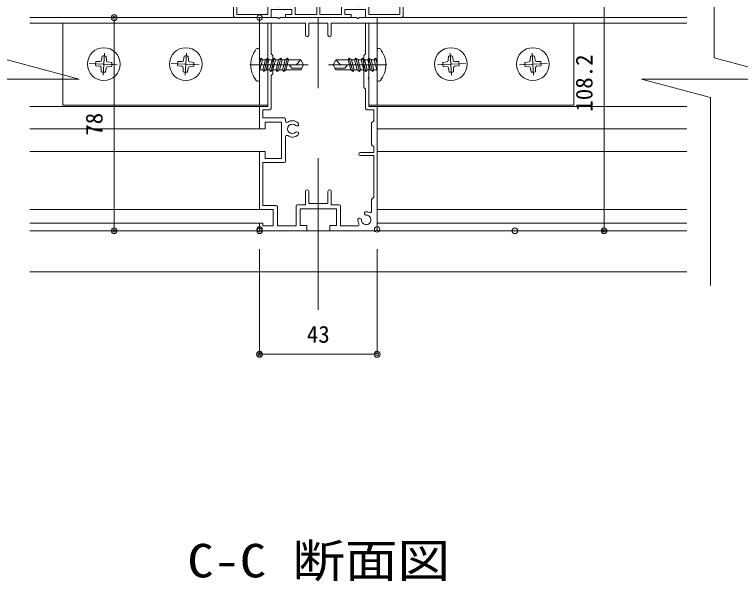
# Model space of a CAD drawing. Units: millimetres, scale not verified. Extents: x -1261 to 1262, y -891 to 891.
# Drawn here: x 278.6 to 544.3, y -617.7 to -410.3 of the extents above; entities that cross this region are included whole.
import ezdxf
from ezdxf.enums import TextEntityAlignment as Align

# ---------------------------------------------------------------- set-up
doc = ezdxf.new("R2010")
doc.units = ezdxf.units.MM
doc.header["$LTSCALE"] = 4
doc.header["$PDMODE"] = 32
doc.header["$PDSIZE"] = 2
doc.linetypes.add('USER2', pattern=[51, 31.8, -6.4, 6.4, -6.4])
for name, color, linetype, lineweight in [('0-0_0', 3, 'Continuous', 18), ('0-1_CSLAYER2', 7, 'Continuous', 18), ('0-2_金物', 6, 'Continuous', 18), ('0-3_Defpoints', 7, 'Continuous', 18), ('0-4_41_U+FF71_U+FF99_U+FF90', 7, 'Continuous', 18), ('0-5_8寸法', 7, 'Continuous', 18)]:
    doc.layers.add(name, color=color, linetype=linetype, lineweight=lineweight)
doc.styles.add('ＭＳ ゴシック', font='')
doc.styles.get('ＭＳ ゴシック').set_extended_font_data('MS Gothic')

# ---------------------------------------------------------------- blocks, each defined once
blk = doc.blocks.new('A$C56E90F71')
at = {"layer": '0-0_0'}
for p, q in [((0, 7.2), (0, 0.53)), ((0, 7.2), (1.2, 7.2)), ((1.2, 7.2), (1.2, 1.2)), ((21.3, 6.6), (21.3, 4.2)), ((22.5, 6.6), (22.5, 5.932)), ((23.327, 4.5), (22.5, 5.932)), ((29.2, 6.2), (29.2, 4.2)), ((32.8, 6.2), (32.8, 4.2)), ((38.673, 4.5), (39.5, 5.932)), ((39.5, 6.6), (39.5, 5.932)), ((40.7, 6.6), (40.7, 4.2)), ((60.8, 7.2), (60.8, 1.2)), ((62, 7.2), (60.8, 7.2)), ((62, 7.2), (62, 0.53)), ((12.5, 4.2), (12.5, 1.2)), ((12.5, 4.2), (15.927, 4.2)), ((13.7, 3), (13.7, 0)), ((13.7, 3), (21.3, 3)), ((17.073, 4.2), (21.3, 4.2)), ((18.5, 4.2), (21.3, 4.2)), ((21.3, 3), (21.3, 1.2)), ((21.3, 3), (21.3, 1.2)), ((22.5, 4.2), (22.5, 1.2)), ((22.5, 4.2), (23.154, 4.2)), ((29.2, 4.2), (30.4, 4.2)), ((30.4, 4.2), (30.4, 1.2)), ((31.6, 4.2), (31.6, 1.2)), ((32.8, 4.2), (31.6, 4.2)), ((39.5, 4.2), (38.846, 4.2)), ((39.5, 4.2), (39.5, 1.2)), ((44.927, 4.2), (40.7, 4.2)), ((43.5, 4.2), (40.7, 4.2)), ((40.7, 3), (40.7, 1.2)), ((40.7, 3), (40.7, 1.2)), ((48.3, 3), (40.7, 3)), ((49.5, 4.2), (46.073, 4.2)), ((48.3, 3), (48.3, 0)), ((49.5, 4.2), (49.5, 1.2)), ((0.53, 0), (13.7, 0)), ((1.2, 1.2), (12.5, 1.2)), ((19, 1.2), (19, 0)), ((19, 1.2), (21.3, 1.2)), ((19, 0), (31, 0)), ((22.5, 1.2), (30.4, 1.2)), ((43, 0), (31, 0)), ((39.5, 1.2), (31.6, 1.2)), ((43, 1.2), (40.7, 1.2)), ((43, 1.2), (43, 0)), ((61.47, 0), (48.3, 0)), ((60.8, 1.2), (49.5, 1.2))]:
    blk.add_line(p, q, dxfattribs=at)
for points in [[(29.2, 6.2), (29.777, 7.2), (31, 7.2)], [(32.8, 6.2), (32.223, 7.2), (31, 7.2)]]:
    blk.add_lwpolyline(points, dxfattribs=at)
for centre, radius, start, end in [((21.9, 6.6), 0.6, 0, 180), ((40.1, 6.6), 0.6, 0, 180), ((23.154, 4.4), 0.2, 270, 30), ((38.846, 4.4), 0.2, 150, 270), ((0.53, 0.53), 0.53, 180, 270), ((61.47, 0.53), 0.53, 270, 0)]:
    blk.add_arc(centre, radius, start, end, dxfattribs=at)
at = {"layer": '0-4_41_U+FF71_U+FF99_U+FF90'}
for p, q in [((16.4, 3.927), (15.927, 4.2)), ((16.6, 3.927), (17.073, 4.2)), ((45.4, 3.927), (44.927, 4.2)), ((45.6, 3.927), (46.073, 4.2))]:
    blk.add_line(p, q, dxfattribs=at)
for centre in [(16.5, 4.1), (45.5, 4.1)]:
    blk.add_arc(centre, 0.2, 240, 300, dxfattribs=at)
blk = doc.blocks.new('A$C33DC0388')
at = {"layer": '0-0_0'}
for centre, radius, start, end in [((31, 37.3), 3, 55.1501, 134.74248), ((33, 40.172), 0.5, 235.1501, 0), ((29.328, 38.987), 0.625, 134.74248, 240), ((29.328, 38.987), 0.625, 240, 314.74248), ((31, 37.3), 1.75, 225.25752, 134.74248), ((29.328, 35.613), 0.625, 120, 225.25752), ((31, 37.3), 3, 225.25752, 304.8499), ((29.328, 35.613), 0.625, 45.25752, 120), ((33, 34.428), 0.5, 0, 124.8499), ((2.5, 7.162), 0.5, 180, 295.37693), ((4, 4), 1.75, 87.83959, 2.16041), ((4, 4), 3, 86.53696, 115.37693), ((4.085, 6.248), 0.5, 267.83959, 345), ((4.151, 6.495), 0.5, 345, 86.53696), ((6.248, 4.085), 0.5, 105, 182.16041), ((6.495, 4.151), 0.5, 3.46304, 105), ((4, 4), 3, 330.94072, 3.46304), ((7.059, 2.3), 0.5, 150.94072, 270)]:
    blk.add_arc(centre, radius, start, end, dxfattribs=at)
at = {"layer": '0-4_41_U+FF71_U+FF99_U+FF90'}
for p, q in [((0, 78), (6.459, 78)), ((0, 76), (0, 78)), ((6.932, 77.727), (6.459, 78)), ((7.068, 77.727), (7.541, 78)), ((7.541, 78), (35.459, 78)), ((35.932, 77.727), (35.459, 78)), ((36.068, 77.727), (36.541, 78)), ((36.541, 78), (43, 78)), ((0, 76), (3, 76)), ((3, 61.359), (3, 76)), ((4.2, 64.8), (4.2, 76)), ((4.2, 76), (16.8, 76)), ((16.8, 71.6), (16.8, 76)), ((18, 76), (25, 76)), ((18, 71.6), (18, 76)), ((25, 71.6), (25, 76)), ((26.2, 71.6), (26.2, 76)), ((26.2, 76), (38.8, 76)), ((38.8, 64.8), (38.8, 76)), ((40, 61.359), (40, 76)), ((4.8, 64.2), (4.2, 64.8)), ((4.8, 52.4), (4.8, 64.2)), ((38.2, 64.2), (38.8, 64.8)), ((38.2, 57.4), (38.2, 64.2)), ((3.273, 60.886), (3, 61.359)), ((39.727, 60.886), (40, 61.359)), ((3.273, 60.714), (3, 60.241)), ((3, 56.359), (3, 60.241)), ((39.727, 60.714), (40, 60.241)), ((40, 45.5), (40, 60.241)), ((3.273, 55.886), (3, 56.359)), ((38.8, 56.8), (38.2, 57.4)), ((38.8, 44.8), (38.8, 56.8)), ((3.273, 55.714), (3, 55.241)), ((4.2, 51.8), (4.8, 52.4)), ((4.2, 44.8), (4.2, 51.8)), ((0, 0.5), (0, 45.5)), ((40, 45.5), (43, 45.5)), ((43, 37.3), (43, 45.5)), ((1.2, 40.3), (1.2, 44.3)), ((1.2, 44.3), (3.7, 44.3)), ((39.3, 44.3), (41.8, 44.3)), ((41.8, 41.3), (41.8, 44.3)), ((2, 39.5), (1.2, 40.3)), ((33.5, 40.172), (33.5, 40.8)), ((34, 41.3), (41.8, 41.3)), ((2, 31.5), (2, 39.5)), ((29.016, 38.446), (29.016, 38.446)), ((35, 39.8), (41, 39.8)), ((35, 26.5), (35, 39.8)), ((41, 37.3), (41, 39.8)), ((41, 37.3), (43, 37.3)), ((33.5, 25.5), (33.5, 34.428)), ((1.2, 28.7), (6.1, 28.7)), ((1.2, 12.3), (1.2, 27.5)), ((1.2, 27.5), (6.1, 27.5)), ((43, 7.8), (43, 29)), ((34, 25), (41.8, 25)), ((35, 26.5), (41, 26.5)), ((41.8, 9.3), (41.8, 25)), ((16.8, 9.5), (16.8, 14.4)), ((18, 10), (18, 14.4)), ((25, 10), (25, 14.4)), ((26.2, 9.5), (26.2, 14.4)), ((2, 11.5), (1.2, 12.3)), ((2, 7.162), (2, 11.5)), ((13.35, 1.8), (13.35, 9)), ((13.85, 9.5), (16.8, 9.5)), ((14.85, 8), (28.15, 8)), ((14.85, 2), (14.85, 8)), ((18, 10), (25, 10)), ((26.2, 9.5), (29.15, 9.5)), ((28.15, 2), (28.15, 8)), ((29.65, 1.8), (29.65, 9)), ((36.5, 1.8), (36.5, 8.8)), ((37, 9.3), (41.8, 9.3)), ((4.568, 6.119), (4.634, 6.366)), ((38, 7.8), (43, 7.8)), ((38, 1.8), (38, 7.8)), ((6.119, 4.568), (6.366, 4.634)), ((43, 0.5), (43, 2.8)), ((0.5, 0), (17.35, 0)), ((7.059, 1.8), (13.35, 1.8)), ((14.85, 2), (17.35, 2)), ((17.35, 0), (17.35, 2)), ((25.65, 2), (28.15, 2)), ((25.65, 0), (25.65, 2)), ((25.65, 0), (42.5, 0)), ((29.65, 1.8), (36.5, 1.8)), ((38, 1.8), (41.8, 1.8))]:
    blk.add_line(p, q, dxfattribs=at)
for points in [[(40, 76), (43, 76), (43, 78)], [(0, 45.5), (3, 45.5), (3, 55.241)], [(1.2, 28.7), (1.2, 30.7), (2, 31.5)], [(41, 26.5), (41, 29), (43, 29)], [(41.8, 1.8), (41.8, 2.8), (43, 2.8)]]:
    blk.add_lwpolyline(points, dxfattribs=at)
for centre, radius, start, end in [((17.4, 71.6), 0.6, 180, 0), ((25.6, 71.6), 0.6, 180, 0), ((3.7, 44.8), 0.5, 270, 0), ((39.3, 44.8), 0.5, 180, 270), ((34, 40.8), 0.5, 90, 180), ((6.1, 28.1), 0.6, 270, 90), ((34, 25.5), 0.5, 180, 270), ((17.4, 14.4), 0.6, 0, 180), ((25.6, 14.4), 0.6, 0, 180), ((13.85, 9), 0.5, 90, 180), ((29.15, 9), 0.5, 0, 90), ((37, 8.8), 0.5, 90, 180), ((0.5, 0.5), 0.5, 180, 270), ((42.5, 0.5), 0.5, 270, 0)]:
    blk.add_arc(centre, radius, start, end, dxfattribs=at)
at = {"layer": '0-5_8寸法'}
for centre, radius, start, end in [((7, 77.8), 0.1, 227.05837, 312.94163), ((36, 77.8), 0.1, 227.05837, 312.94163), ((3.15, 60.8), 0.15, 325.22171, 34.77829), ((39.85, 60.8), 0.15, 145.22171, 214.77829), ((3.15, 55.8), 0.15, 325.22171, 34.77829)]:
    blk.add_arc(centre, radius, start, end, dxfattribs=at)
blk = doc.blocks.new('_Origin2')
at = {"layer": '0-0_0', "color": 7, "lineweight": 9}
blk.add_line((-0.5, 0), (-1, 0), dxfattribs=at)
for radius in [0.5, 0.25]:
    blk.add_circle((0, 0), radius, dxfattribs=at)
blk = doc.blocks.new('D45')
at = {"layer": '0-1_CSLAYER2', "lineweight": 9}
for p, q in [((2848.514, 298.488), (2848.514, 260.004)), ((2891.514, 298.488), (2891.514, 260.004)), ((2889.354, 260.004), (2850.674, 260.004))]:
    blk.add_line(p, q, dxfattribs=at)
at = {"layer": '0-3_Defpoints'}
for p in [(2848.514, 305.688), (2891.514, 305.688), (2848.514, 260.004)]:
    blk.add_point(p, dxfattribs=at)
at = {"layer": '0-1_CSLAYER2', "xscale": 2.16, "yscale": 2.16, "rotation": 180}
blk.add_blockref('_Origin2', (2848.514, 260.004), dxfattribs=at)
at = {"layer": '0-1_CSLAYER2', "xscale": 2.16, "yscale": 2.16}
blk.add_blockref('_Origin2', (2891.514, 260.004), dxfattribs=at)
at = {"layer": '0-1_CSLAYER2', "style": 'ＭＳ ゴシック'}
blk.add_text('43', height=6.158, dxfattribs=at).set_placement((2865.814, 262.404), align=Align.BOTTOM_LEFT)
blk = doc.blocks.new('D46')
at = {"layer": '0-1_CSLAYER2', "lineweight": 9}
for p, q in [((2841.314, 383.188), (2795.306, 383.188)), ((2795.306, 381.028), (2795.306, 307.348)), ((2841.314, 305.188), (2795.306, 305.188))]:
    blk.add_line(p, q, dxfattribs=at)
at = {"layer": '0-3_Defpoints'}
for p in [(2848.514, 383.188), (2795.306, 305.188), (2848.514, 305.188)]:
    blk.add_point(p, dxfattribs=at)
at = {"layer": '0-1_CSLAYER2', "xscale": 2.16, "yscale": 2.16}
for p, rotation in [((2795.306, 383.188), 90), ((2795.306, 305.188), 270)]:
    blk.add_blockref('_Origin2', p, dxfattribs=dict(at, rotation=rotation))
at = {"layer": '0-1_CSLAYER2', "style": 'ＭＳ ゴシック'}
blk.add_text('78', height=6.158, rotation=90, dxfattribs=at).set_placement((2792.906, 339.988), align=Align.BOTTOM_LEFT)
blk = doc.blocks.new('D50')
at = {"layer": '0-1_CSLAYER2', "lineweight": 9}
for p, q in [((2907.714, 413.388), (2974.587, 413.388)), ((2974.587, 411.228), (2974.587, 307.348)), ((2949.116, 305.188), (2974.587, 305.188))]:
    blk.add_line(p, q, dxfattribs=at)
at = {"layer": '0-3_Defpoints'}
for p in [(2900.514, 413.388), (2941.916, 305.188), (2974.587, 305.188)]:
    blk.add_point(p, dxfattribs=at)
at = {"layer": '0-1_CSLAYER2', "xscale": 2.16, "yscale": 2.16}
for p, rotation in [((2974.587, 413.388), 90), ((2974.587, 305.188), 270)]:
    blk.add_blockref('_Origin2', p, dxfattribs=dict(at, rotation=rotation))
at = {"layer": '0-1_CSLAYER2', "style": 'ＭＳ ゴシック'}
blk.add_text('108.2', height=6.158, rotation=90, dxfattribs=at).set_placement((2972.187, 348.788), align=Align.BOTTOM_LEFT)

msp = doc.modelspace()

# ---------------------------------------------------------------- linework, layer by layer
at = {"layer": '0-1_CSLAYER2', "color": 1, "linetype": 'USER2'}
msp.add_line((389.799, -258.879), (389.799, -518.381), dxfattribs=at)
at = {"layer": '0-1_CSLAYER2', "color": 3}
for p, q in [((372.499, -411.424), (284.191, -411.424)), ((524.583, -411.424), (407.099, -411.424)), ((372.499, -413.424), (284.191, -413.424)), ((524.583, -413.424), (407.099, -413.424)), ((368.299, -443.924), (284.191, -443.924)), ((524.583, -443.924), (411.299, -443.924)), ((368.299, -452.124), (284.191, -452.124)), ((524.583, -452.124), (411.299, -452.124)), ((368.299, -460.424), (284.191, -460.424)), ((524.583, -460.424), (411.299, -460.424)), ((368.299, -481.624), (284.191, -481.624)), ((524.583, -481.624), (411.299, -481.624)), ((368.299, -486.624), (284.191, -486.624)), ((524.583, -486.624), (411.299, -486.624)), ((368.299, -489.424), (284.191, -489.424)), ((385.649, -489.424), (393.949, -489.424)), ((524.583, -489.424), (411.299, -489.424))]:
    msp.add_line(p, q, dxfattribs=at)
at = {"layer": '0-2_金物', "color": 7}
for p, q in [((534.642, -383.076), (534.642, -426.08)), ((308.437, -427.523), (310.006, -427.47)), ((310.702, -425.484), (310.484, -427.039)), ((312.2, -425.563), (312.253, -427.132)), ((314.239, -427.828), (312.684, -427.61)), ((338.437, -427.523), (340.006, -427.47)), ((340.702, -425.484), (340.484, -427.039)), ((342.2, -425.563), (342.253, -427.132)), ((344.239, -427.828), (342.684, -427.61)), ((435.359, -427.828), (436.914, -427.61)), ((437.398, -425.563), (437.344, -427.132)), ((438.896, -425.484), (439.113, -427.039)), ((441.16, -427.523), (439.591, -427.47)), ((465.359, -427.828), (466.914, -427.61)), ((467.398, -425.563), (467.344, -427.132)), ((468.896, -425.484), (469.113, -427.039)), ((471.16, -427.523), (469.591, -427.47)), ((308.359, -429.021), (309.914, -429.239)), ((310.398, -431.286), (310.344, -429.717)), ((311.896, -431.364), (312.113, -429.81)), ((314.16, -429.325), (312.591, -429.379)), ((338.359, -429.021), (339.914, -429.239)), ((340.398, -431.286), (340.344, -429.717)), ((341.896, -431.364), (342.113, -429.81)), ((344.16, -429.325), (342.591, -429.379)), ((435.437, -429.325), (437.006, -429.379)), ((437.702, -431.364), (437.484, -429.81)), ((439.2, -431.286), (439.253, -429.717)), ((441.239, -429.021), (439.684, -429.239)), ((465.437, -429.325), (467.006, -429.379)), ((467.702, -431.364), (467.484, -429.81)), ((469.2, -431.286), (469.253, -429.717)), ((471.239, -429.021), (469.684, -429.239)), ((533.311, -509.424), (533.311, -440.654))]:
    msp.add_line(p, q, dxfattribs=at)
at = {"layer": '0-2_金物', "color": 4}
for p, q in [((368.299, -413.424), (368.299, -443.424)), ((411.299, -413.424), (411.299, -443.424)), ((284.191, -504.424), (524.583, -504.424))]:
    msp.add_line(p, q, dxfattribs=at)
at = {"layer": '0-2_金物', "color": 7, "linetype": 'USER2'}
for p, q in [((311.508, -424.43), (311.089, -432.419)), ((341.508, -424.43), (341.089, -432.419)), ((438.089, -424.43), (438.508, -432.419)), ((468.089, -424.43), (468.508, -432.419)), ((316.224, -428.683), (306.009, -428.147)), ((314.53, -428.594), (314.582, -428.597)), ((346.224, -428.683), (336.009, -428.147)), ((344.53, -428.594), (344.582, -428.597)), ((433.374, -428.683), (443.588, -428.147)), ((435.067, -428.594), (435.015, -428.597)), ((463.374, -428.683), (473.588, -428.147)), ((465.067, -428.594), (465.015, -428.597))]:
    msp.add_line(p, q, dxfattribs=at)
at = {"layer": '0-2_金物'}
for p, q in [((367.799, -422.674), (367.703, -422.674)), ((368.299, -434.174), (368.299, -423.174)), ((411.299, -434.174), (411.299, -423.174)), ((411.799, -422.674), (411.895, -422.674)), ((368.299, -428.354), (368.857, -426.269)), ((368.299, -430.474), (368.299, -426.698)), ((368.352, -430.473), (369.318, -426.87)), ((369.316, -426.874), (370.478, -426.874)), ((369.975, -431.07), (371.261, -426.27)), ((370.757, -430.471), (371.722, -426.871)), ((371.721, -426.874), (372.883, -426.874)), ((372.38, -431.072), (373.665, -426.272)), ((373.161, -430.472), (374.126, -426.872)), ((374.125, -426.874), (375.279, -426.874)), ((374.775, -431.073), (376.061, -426.273)), ((375.557, -430.473), (376.522, -426.873)), ((376.521, -426.874), (377.679, -426.874)), ((376.715, -430.474), (377.679, -426.874)), ((377.175, -431.074), (378.461, -426.274)), ((377.679, -426.874), (378.461, -426.274)), ((377.957, -430.474), (378.922, -426.874)), ((378.461, -426.274), (378.922, -426.874)), ((378.922, -426.874), (383.341, -426.874)), ((383.34, -426.873), (381.735, -428.674)), ((384.379, -428.673), (383.341, -426.874)), ((395.218, -428.673), (396.257, -426.874)), ((396.257, -426.873), (397.863, -428.674)), ((400.676, -426.874), (396.257, -426.874)), ((401.136, -426.274), (400.676, -426.874)), ((401.64, -430.474), (400.676, -426.874)), ((402.422, -431.074), (401.136, -426.274)), ((401.918, -426.874), (401.136, -426.274)), ((402.883, -430.474), (401.918, -426.874)), ((403.076, -426.874), (401.918, -426.874)), ((404.04, -430.473), (403.076, -426.873)), ((404.822, -431.073), (403.536, -426.273)), ((405.472, -426.874), (404.318, -426.874)), ((406.436, -430.472), (405.472, -426.872)), ((407.218, -431.072), (405.932, -426.272)), ((407.876, -426.874), (406.715, -426.874)), ((408.84, -430.471), (407.876, -426.871)), ((409.622, -431.07), (408.336, -426.27)), ((410.281, -426.874), (409.119, -426.874)), ((411.245, -430.473), (410.28, -426.87)), ((411.299, -428.354), (410.74, -426.269)), ((411.299, -430.474), (411.299, -426.698)), ((379.087, -428.674), (380.157, -429.874)), ((381.735, -428.674), (379.087, -428.674)), ((380.157, -429.874), (383.686, -429.874)), ((384.379, -428.673), (383.34, -430.474)), ((395.218, -428.673), (396.258, -430.474)), ((399.441, -429.874), (395.911, -429.874)), ((397.863, -428.674), (400.51, -428.674)), ((400.51, -428.674), (399.441, -429.874)), ((368.299, -430.473), (369.517, -430.473)), ((369.975, -431.07), (370.757, -430.471)), ((370.753, -430.474), (371.921, -430.474)), ((372.38, -431.072), (373.161, -430.472)), ((373.158, -430.474), (374.316, -430.474)), ((374.775, -431.073), (374.315, -430.473)), ((374.775, -431.073), (375.557, -430.473)), ((375.556, -430.474), (376.715, -430.474)), ((377.175, -431.074), (376.715, -430.474)), ((377.175, -431.074), (377.957, -430.474)), ((377.957, -430.474), (383.34, -430.474)), ((401.64, -430.474), (396.258, -430.474)), ((402.422, -431.074), (401.64, -430.474)), ((402.422, -431.074), (402.883, -430.474)), ((404.042, -430.474), (402.883, -430.474)), ((404.822, -431.073), (404.04, -430.473)), ((404.822, -431.073), (405.282, -430.473)), ((406.439, -430.474), (405.282, -430.474)), ((407.218, -431.072), (406.436, -430.472)), ((408.845, -430.474), (407.677, -430.474)), ((409.622, -431.07), (408.84, -430.471)), ((411.299, -430.473), (410.081, -430.473)), ((367.799, -434.674), (367.703, -434.674)), ((411.799, -434.674), (411.895, -434.674))]:
    msp.add_line(p, q, dxfattribs=at)
at = {"layer": '0-2_金物', "linetype": 'USER2'}
for p, q in [((364.699, -428.674), (386.045, -428.674)), ((414.899, -428.674), (393.552, -428.674))]:
    msp.add_line(p, q, dxfattribs=at)
at = {"layer": '0-2_金物', "color": 4}
for points in [[(371.299, -413.424), (296.299, -413.424), (296.299, -443.424), (371.299, -443.424)], [(408.299, -413.424), (483.299, -413.424), (483.299, -443.424), (408.299, -443.424)]]:
    msp.add_lwpolyline(points, close=True, dxfattribs=at)
at = {"layer": '0-2_金物', "color": 7}
for points in [[(273.081, -426.08), (302.245, -433.895), (246.522, -433.895), (271.75, -440.654)], [(534.642, -426.08), (563.806, -433.895), (508.083, -433.895), (533.311, -440.654)]]:
    msp.add_lwpolyline(points, dxfattribs=at)
at = {"layer": '0-2_金物'}
for points in [[(368.299, -426.698), (368.857, -426.27), (369.318, -426.87)], [(369.975, -431.071), (369.515, -430.471), (370.479, -426.871)], [(370.479, -426.871), (371.261, -426.271), (371.722, -426.871)], [(372.379, -431.072), (371.919, -430.472), (372.883, -426.872), (373.665, -426.272), (374.126, -426.872)], [(374.315, -430.473), (375.279, -426.873), (376.061, -426.273), (376.522, -426.873)], [(405.282, -430.473), (404.318, -426.873), (403.536, -426.273), (403.076, -426.873)], [(407.218, -431.072), (407.678, -430.472), (406.714, -426.872), (405.932, -426.272), (405.472, -426.872)], [(409.118, -426.871), (408.336, -426.271), (407.876, -426.871)], [(409.622, -431.071), (410.083, -430.471), (409.118, -426.871)], [(411.299, -426.698), (410.74, -426.27), (410.28, -426.87)]]:
    msp.add_lwpolyline(points, dxfattribs=at)
at = {"layer": '0-2_金物', "color": 7}
for centre in [(311.299, -428.424), (341.299, -428.424), (438.299, -428.424), (468.299, -428.424)]:
    msp.add_circle(centre, 6, dxfattribs=at)
at = {"layer": '0-2_金物'}
for centre, radius, start, end in [((374.994, -428.9), 9.926, 142.58271, 178.69964), ((367.703, -423.674), 1, 90, 126.28981), ((367.799, -423.174), 0.5, 0, 90), ((411.799, -423.174), 0.5, 90, 180), ((411.895, -423.674), 1, 53.71019, 90), ((404.603, -428.9), 9.926, 1.30036, 37.41729), ((374.994, -428.449), 9.926, 181.30035, 217.41727), ((404.603, -428.449), 9.926, 322.58273, 358.69965), ((367.703, -433.674), 1, 233.71019, 270), ((367.799, -434.174), 0.5, 270, 0), ((411.799, -434.174), 0.5, 180, 270), ((411.895, -433.674), 1, 270, 306.28981)]:
    msp.add_arc(centre, radius, start, end, dxfattribs=at)
at = {"layer": '0-2_金物', "color": 7}
for centre, radius, start, end in [((311.299, -428.424), 3, 162.52249, 191.47751), ((309.989, -426.97), 0.5, 271.95933, 352.04067), ((311.299, -428.424), 3, 72.52249, 101.47751), ((312.753, -427.115), 0.5, 181.95933, 262.04067), ((341.299, -428.424), 3, 162.52249, 191.47751), ((339.989, -426.97), 0.5, 271.95933, 352.04067), ((341.299, -428.424), 3, 72.52249, 101.47751), ((342.753, -427.115), 0.5, 181.95933, 262.04067), ((436.844, -427.115), 0.5, 277.95933, 358.04067), ((438.299, -428.424), 3, 78.52249, 107.47751), ((439.608, -426.97), 0.5, 187.95933, 268.04067), ((438.299, -428.424), 3, 348.52249, 17.47751), ((466.844, -427.115), 0.5, 277.95933, 358.04067), ((468.299, -428.424), 3, 78.52249, 107.47751), ((469.608, -426.97), 0.5, 187.95933, 268.04067), ((468.299, -428.424), 3, 348.52249, 17.47751), ((309.844, -429.734), 0.5, 1.95933, 82.04067), ((312.608, -429.879), 0.5, 91.95933, 172.04067), ((311.299, -428.424), 3, 342.52249, 11.47751), ((339.844, -429.734), 0.5, 1.95933, 82.04067), ((342.608, -429.879), 0.5, 91.95933, 172.04067), ((341.299, -428.424), 3, 342.52249, 11.47751), ((438.299, -428.424), 3, 168.52249, 197.47751), ((436.989, -429.879), 0.5, 7.95933, 88.04067), ((439.753, -429.734), 0.5, 97.95933, 178.04067), ((468.299, -428.424), 3, 168.52249, 197.47751), ((466.989, -429.879), 0.5, 7.95933, 88.04067), ((469.753, -429.734), 0.5, 97.95933, 178.04067), ((311.299, -428.424), 3, 252.52249, 281.47751), ((341.299, -428.424), 3, 252.52249, 281.47751), ((438.299, -428.424), 3, 258.52249, 287.47751), ((468.299, -428.424), 3, 258.52249, 287.47751)]:
    msp.add_arc(centre, radius, start, end, dxfattribs=at)

# ---------------------------------------------------------------- block references
at = {"layer": '0-1_CSLAYER2'}
for name in ['D50', 'D46', 'D45']:
    msp.add_blockref(name, (-2480.215, -794.612), dxfattribs=at)
at = {"layer": '0-4_41_U+FF71_U+FF99_U+FF90'}
msp.add_blockref('A$C56E90F71', (358.799, -411.424), dxfattribs=at)
at = {"layer": '0-4_41_U+FF71_U+FF99_U+FF90', "xscale": -1}
msp.add_blockref('A$C33DC0388', (411.299, -489.424), dxfattribs=at)

# ---------------------------------------------------------------- texts
at = {"layer": '0-2_金物', "color": 7, "style": 'ＭＳ ゴシック', "width": 1.15}
msp.add_text('C-C 断面図', height=12.27, dxfattribs=at).set_placement((341.878, -619.912), align=Align.BOTTOM_LEFT)

doc.saveas('drawing.dxf')
